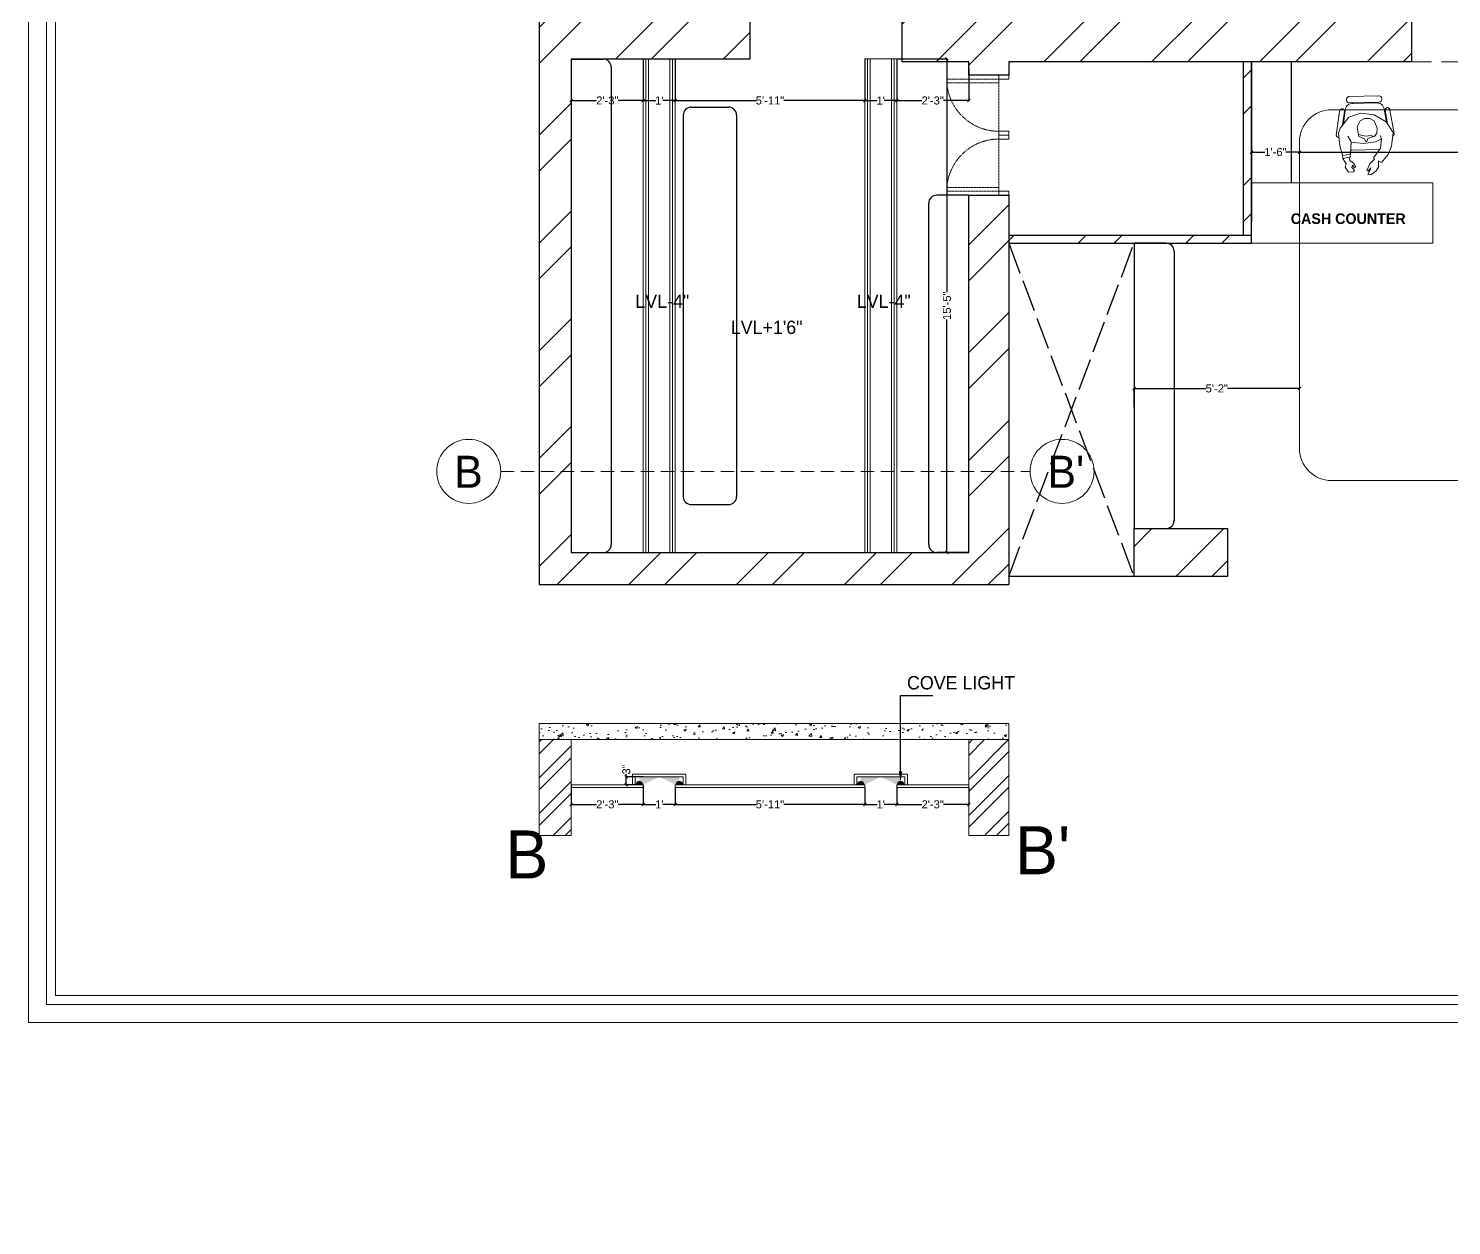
# Model space of a CAD drawing. Header units: inches. Extents: x -4677 to 18437, y -5264 to 2453.
# Drawn here: x 1820 to 2353, y -95 to 354 of the extents above; entities that cross this region are included whole.
import ezdxf
from ezdxf import colors
from ezdxf.entities.mleader import LeaderData, LeaderLine
from ezdxf.math import Vec2, Vec3

# ---------------------------------------------------------------- set-up
doc = ezdxf.new("R2010")
doc.units = ezdxf.units.IN
for name, pattern in [('ACAD_ISO02W100', [15, 12, -3]), ('AUDIT_D_060311083008-3', [0]), ('DASHED', [0.75, 0.5, -0.25]), ('DASHED2', [0.375, 0.25, -0.125]), ('HIDDEN', [0.375, 0.25, -0.125])]:
    doc.linetypes.add(name, pattern=pattern)
for name, color, linetype in [('A-DOOR', 251, 'AUDIT_D_060311083008-3'), ('A-Door-Frame', 1, 'Continuous'), ('A-Door-Swing', 8, 'HIDDEN'), ('IEL-HATCH-002', 7, 'Continuous'), ('PDF11_PDF_CH', 7, 'Continuous')]:
    doc.layers.add(name, color=color, linetype=linetype)
doc.layers.add('FURNI', color=140, linetype='Continuous', lineweight=18)
doc.styles.add('HEMI', font='stylu.ttf')
doc.styles.get("Standard").update_dxf_attribs({"font": 'arial.ttf'})
doc.dimstyles.get("Standard").update_dxf_attribs({"dimtxt": 3, "dimasz": 1, "dimexe": 0.18, "dimexo": 0.0625, "dimgap": 0.09, "dimtad": 0, "dimdec": 1, "dimzin": 0, "dimdsep": 46, "dimlunit": 4, "dimtxsty": 'Standard', "dimblk": 'OBLIQUE', "dimcen": 0.09, "dimclrd": 5, "dimclre": 5, "dimclrt": 5, "dimadec": 0, "dimazin": 0, "dimtfac": 1, "dimtdec": 1, "dimtofl": 0, "dimtmove": 0, "dimatfit": 3, "dimldrblk": 'OBLIQUE', "dimfxl": 1, "dimtolj": 1, "dimtzin": 0, "dimarcsym": 0})

# ---------------------------------------------------------------- blocks, each defined once
blk = doc.blocks.new('wf')
at = {"layer": 'PDF11_PDF_CH', "lineweight": 5}
for points in [[(-7099.35, -1906.51), (-7098.67, -1901.34, -0.458817), (-7095.71, -1898.85)], [(-7085.92, -1898.31, 0.414213), (-7084.96, -1897.3), (-7084.96, -1896.9)], [(-7098.95, -1901.8, 0.414213), (-7100.02, -1900.78), (-7099.85, -1900.78)], [(-7082.83, -1906.51), (-7083.73, -1901.4, -0.414214), (-7082.78, -1900.39)], [(-7101.99, -1910.67, 0.414214), (-7100.98, -1911.62), (-7101.15, -1911.62)]]:
    blk.add_lwpolyline(points, format="xyb", dxfattribs=at)
for points in [[(-7098.22, -1897.24), (-7098.22, -1897.58)], [(-7086.03, -1895.95), (-7097.27, -1896.23)], [(-7097.21, -1898.59), (-7085.97, -1898.31)], [(-7095.75, -1898.87), (-7087.27, -1898.64)], [(-7100.86, -1901.79), (-7102.04, -1910.67)], [(-7099.68, -1906.9), (-7099.01, -1901.73)], [(-7093.62, -1910.33), (-7092.49, -1910.84), (-7090.75, -1911.06), (-7089.23, -1910.84), (-7087.77, -1911.17), (-7086.87, -1910.11), (-7086.65, -1908.03), (-7087.77, -1905.33), (-7089.51, -1904.43), (-7091.42, -1904.49), (-7093.05, -1905.33), (-7094.18, -1907.63), (-7093.62, -1911.17), (-7091.48, -1912.13), (-7090.98, -1913.09), (-7090.58, -1913.03), (-7090.24, -1912.02), (-7088.17, -1911.23)], [(-7084.06, -1900.95), (-7083.16, -1906)], [(-7082.77, -1900.33), (-7082.94, -1900.39)], [(-7081.93, -1901.34), (-7080.35, -1910.11)], [(-7096.43, -1913.25), (-7097.72, -1911.12)], [(-7085.02, -1912.13), (-7085.52, -1910.78)], [(-7096.82, -1917.86), (-7099.63, -1918.31)], [(-7097.21, -1918.93), (-7099.57, -1919.49)], [(-7096.03, -1916.29), (-7086.03, -1916.06)]]:
    blk.add_lwpolyline(points, dxfattribs=at)
blk.add_lwpolyline([(-7096.48, -1913.31), (-7091.82, -1913.87), (-7087.32, -1913.25), (-7085.02, -1912.13), (-7085.41, -1915.61), (-7088.11, -1919.27), (-7087.66, -1919.72), (-7089.4, -1921.4), (-7090.58, -1923.99), (-7090.08, -1924.16), (-7089.12, -1922.92), (-7089.35, -1923.87), (-7090.19, -1925.45), (-7089.06, -1925.56), (-7087.15, -1924.27), (-7086.25, -1922.69), (-7086.2, -1920.39), (-7085.07, -1920.95), (-7082.6, -1917.92), (-7081.31, -1914.88), (-7080.75, -1909.66), (-7083.39, -1905.72), (-7087.77, -1903.08), (-7092.77, -1902.52), (-7097.27, -1903.93), (-7100.58, -1908.03), (-7101.26, -1909.99), (-7100.64, -1914.66), (-7099.68, -1918.25), (-7099.52, -1919.43), (-7098.34, -1921.51), (-7098.67, -1922.69), (-7097.44, -1924.55), (-7095.53, -1924.44), (-7095.19, -1923.87), (-7096.14, -1922.81), (-7095.98, -1921.96), (-7095.19, -1922.92), (-7094.74, -1922.69), (-7095.53, -1921.18), (-7096.99, -1920.17), (-7097.21, -1918.93), (-7096.71, -1918.87), (-7096.88, -1917.81), (-7096.65, -1917.75)], close=True, dxfattribs=at)
for centre, radius, start, end in [((-7097.18, -1897.27), 0.983, 90.3735, 180.3735), ((-7097.18, -1897.6), 0.983, 180.9887, 270.9888), ((-7086.68, -1901.26), 2.61, 5.8667, 102.464), ((-7085.95, -1896.99), 0.983, 1.8072, 91.8073), ((-7099.83, -1901.82), 0.983, 91.192, 181.192), ((-7082.86, -1901.37), 0.983, 1.604, 91.604), ((-7101.12, -1910.47), 1.15, 271.0278, 275.4764), ((-7081.28, -1910.19), 0.983, 295.8673, 1.5711), ((-7096.12, -1912.33), 4.02, 263.3806, 271.247), ((-7086.11, -1912.1), 4.02, 271.5931, 275.6031)]:
    blk.add_arc(centre, radius, start, end, dxfattribs=at)
blk = doc.blocks.new('*U13')
at = {"layer": 'A-Door-Frame', "lineweight": 5}
for p, q in [((0, -100), (0, 0)), ((614, -100), (614, 0))]:
    blk.add_line(p, q, dxfattribs=at)
for points in [[(0, -100), (40, -100), (40, 0), (0, 0)], [(614, -100), (574, -100), (574, 0), (614, 0)]]:
    blk.add_lwpolyline(points, dxfattribs=at)
at = {"layer": 'A-Door-Swing', "linetype": 'DASHED2', "lineweight": 5}
blk.add_line((45, 0), (578, 0), dxfattribs=at)
blk.add_lwpolyline([(40, 0), (40, 534), (80, 534), (80, 0)], close=True, dxfattribs=at)
blk.add_arc((40, 0), 534, 360, 90, dxfattribs=at)
blk = doc.blocks.new('wef')
at = {"layer": 'IEL-HATCH-002', "true_color": 0xc7c8ca, "transparency": 33554687}
h = blk.add_hatch(dxfattribs=at)
h.set_pattern_fill('ANSI32', color=9, scale=3)
h.paths.add_polyline_path([(9186.53, 855.43), (9120.53, 855.43), (9120.53, 925.43), (9177.53, 925.43), (9188.53, 925.43), (9188.53, 947.43), (9120.53, 947.43), (9120.53, 1123.43), (9228.53, 1123.43), (9228.53, 1135.43), (9107.53, 1135.43), (9107.53, 641.43), (9283.53, 641.43), (9283.53, 644.43), (9283.53, 769.43), (9283.53, 787.43), (9268.53, 787.43), (9268.53, 653.43), (9256.53, 653.43), (9119.53, 653.43), (9119.53, 838.43), (9131.53, 838.43), (9186.53, 838.43)])
h.paths.add_polyline_path([(9701.53, 1135.43), (9274.53, 1135.43), (9274.53, 1123.43), (9393.53, 1123.43), (9393.53, 1111.43), (9393.53, 1108.43), (9410.53, 1108.43), (9410.53, 1123.43), (9689.53, 1123.43), (9689.53, 1003.43), (9677.53, 1003.43), (9653.53, 1003.43), (9653.53, 986.43), (9687.53, 986.43), (9687.53, 868.43), (9568.53, 868.43), (9568.53, 986.43), (9603.53, 986.43), (9603.53, 1003.43), (9549.53, 1003.43), (9549.53, 864.43), (9542.53, 864.43), (9542.53, 845.43), (9712.53, 845.43), (9712.53, 662.43), (9559.53, 662.43), (9559.53, 674.43), (9559.53, 677.43), (9542.53, 677.43), (9542.53, 662.43), (9518.53, 662.43), (9460.53, 662.43), (9460.53, 643.43), (9724.53, 643.43), (9724.53, 857.43), (9701.53, 857.43)])
h.paths.add_polyline_path([(9434.53, 854.43), (9410.53, 854.43), (9410.53, 869.43), (9393.53, 869.43), (9393.53, 854.43), (9359.53, 854.43), (9243.53, 854.43), (9243.53, 837.43), (9268.53, 837.43), (9268.53, 832.43), (9283.53, 832.43), (9283.53, 837.43), (9359.53, 837.43), (9434.53, 837.43)])
h.paths.add_polyline_path([(9365.53, 662.43), (9330.53, 662.43), (9330.53, 644.43), (9365.53, 644.43)], flags=17)
h.paths.add_polyline_path([(9374.53, 837.43), (9371.53, 837.43), (9371.53, 772.43), (9374.53, 772.43)], flags=17)
h.paths.add_polyline_path([(9374.53, 772.43), (9371.53, 772.43), (9283.53, 772.43), (9283.53, 769.43), (9374.53, 769.43)], flags=17)
h.paths.add_polyline_path([(9188.53, 925.43), (9177.53, 925.43), (9177.53, 912.32), (9182.86, 912.32), (9182.86, 912.43), (9186.53, 912.43), (9188.53, 912.32)], flags=17)
h.paths.add_polyline_path([(9186.53, 891.93), (9182.86, 891.93), (9120.53, 891.93), (9120.53, 888.93), (9186.53, 888.93)], flags=17)
h.paths.add_polyline_path([(9186.53, 864.43), (9183.53, 864.43), (9183.53, 855.43), (9186.53, 855.43)], flags=17)
at = {"color": 252, "true_color": 0x939598}
for p, q in [((9107.53, 1135.43), (9107.53, 641.43)), ((9186.53, 855.43), (9186.53, 838.43)), ((9243.53, 837.43), (9243.53, 854.43)), ((9434.53, 854.43), (9434.53, 837.43)), ((9186.53, 838.43), (9119.53, 838.43)), ((9119.53, 838.43), (9119.53, 653.43)), ((9119.53, 838.43), (9131.53, 838.43)), ((9134.53, 835.43), (9134.53, 656.43)), ((9268.53, 837.43), (9243.53, 837.43)), ((9268.53, 832.43), (9268.53, 837.43)), ((9283.53, 832.43), (9268.53, 832.43)), ((9283.53, 837.43), (9283.53, 832.43)), ((9371.53, 772.43), (9371.53, 837.43)), ((9374.53, 837.43), (9374.53, 777.43)), ((9374.53, 769.43), (9374.53, 837.43)), ((9389.53, 792.1), (9389.53, 837.43)), ((9161.53, 817.43), (9161.53, 674.43)), ((9164.53, 820.43), (9178.53, 820.43)), ((9181.53, 817.43), (9181.53, 674.43)), ((9253.53, 656.43), (9253.53, 784.43)), ((9268.53, 787.43), (9256.53, 787.43)), ((9268.53, 653.43), (9268.53, 787.43)), ((9268.53, 787.43), (9283.53, 787.43)), ((9283.53, 787.43), (9283.53, 769.43)), ((9283.53, 772.43), (9374.53, 772.43)), ((9283.53, 769.43), (9330.53, 769.43)), ((9283.53, 769.43), (9283.53, 644.43)), ((9283.53, 769.43), (9374.53, 769.43)), ((9330.53, 769.43), (9330.53, 753.43)), ((9330.53, 769.43), (9330.53, 769.43)), ((9342.53, 769.43), (9330.53, 769.43)), ((9345.53, 766.43), (9345.53, 665.43)), ((9330.53, 753.43), (9330.53, 662.43)), ((9164.53, 671.43), (9178.53, 671.43)), ((9330.53, 662.43), (9365.53, 662.43)), ((9330.53, 644.43), (9330.53, 662.43)), ((9330.53, 662.43), (9342.53, 662.43)), ((9365.53, 662.43), (9365.53, 644.43)), ((9119.53, 653.43), (9268.53, 653.43)), ((9119.53, 653.43), (9131.53, 653.43)), ((9268.53, 653.43), (9256.53, 653.43)), ((9107.53, 641.43), (9283.53, 641.43)), ((9330.53, 644.43), (9283.53, 644.43)), ((9283.53, 644.43), (9283.53, 641.43)), ((9365.53, 644.43), (9330.53, 644.43))]:
    blk.add_line(p, q, dxfattribs=at)
at = {"color": 252, "linetype": 'ACAD_ISO02W100', "true_color": 0x939598}
for p, q in [((9283.53, 644.43), (9330.53, 769.43)), ((9283.53, 769.43), (9330.53, 644.43))]:
    blk.add_line(p, q, dxfattribs=at)
at = {"color": 252, "true_color": 0x939598}
blk.add_lwpolyline([(9434.53, 837.43), (9359.53, 837.43), (9283.53, 837.43)], dxfattribs=at)
at = {"color": 252, "lineweight": 5, "true_color": 0x939598}
blk.add_lwpolyline([(9374.53, 769.43), (9374.53, 792.1), (9442.53, 792.1), (9442.53, 769.43)], close=True, dxfattribs=at)
at = {"color": 252, "true_color": 0x939598}
for centre, start, end in [((9131.53, 835.43), 0, 90), ((9164.53, 817.43), 90, 180), ((9178.53, 817.43), 0, 90), ((9256.53, 784.43), 90, 180), ((9342.53, 766.43), 0, 90), ((9164.53, 674.43), 180, 270), ((9178.53, 674.43), 270, 0), ((9342.53, 665.43), 270, 0), ((9131.53, 656.43), 270, 0), ((9256.53, 656.43), 180, 270)]:
    blk.add_arc(centre, 3, start, end, dxfattribs=at)
at = {"color": 252, "lineweight": 5, "true_color": 0x939598}
blk.add_blockref('wf', (16508.37, 2720.64), dxfattribs=at)
at = {"layer": 'A-DOOR', "color": 252, "lineweight": 5, "true_color": 0x939598, "yscale": 0.03666666666666651, "zscale": 0.03666666666666651}
for p, xscale, rotation in [((9279.86, 832.43), -0.03666666666666651, 90), ((9279.86, 787.43), 0.03666666666666651, 90.00000000000001)]:
    blk.add_blockref('*U13', p, dxfattribs=dict(at, xscale=xscale, rotation=rotation))
at = {"color": 252, "lineweight": 5, "true_color": 0x939598, "insert": (9389.27, 780.62), "char_height": 4, "width": 69.2136, "attachment_point": 1, "rotation": 359.9906, "style": 'HEMI'}
blk.add_mtext('{\\fStylus BT|b1|i0|c0|p34;CASH COUNTER}', dxfattribs=at)
blk = doc.blocks.new('_Oblique')
at = {"color": 0, "linetype": 'ByBlock', "lineweight": -2}
blk.add_line((-0.5, -0.5), (0.5, 0.5), dxfattribs=at)
blk = doc.blocks.new('*D201')
at = {"color": 5, "lineweight": -2, "transparency": 16777216}
for p, q in [((2023.35, 342.56), (2023.35, 326.92)), ((2050.35, 342.56), (2050.35, 326.92)), ((2023.35, 327.1), (2032.75, 327.1)), ((2050.35, 327.1), (2040.95, 327.1))]:
    blk.add_line(p, q, dxfattribs=at)
at = {"layer": 'Defpoints', "color": 0, "transparency": 16777216}
for p in [(2023.35, 342.62), (2050.35, 342.62), (2050.35, 327.1)]:
    blk.add_point(p, dxfattribs=at)
at = {"color": 5, "lineweight": -2, "transparency": 16777216, "rotation": 180}
blk.add_blockref('_Oblique', (2023.35, 327.1), dxfattribs=at)
at = {"color": 5, "lineweight": -2, "transparency": 16777216}
blk.add_blockref('_Oblique', (2050.35, 327.1), dxfattribs=at)
at = {"color": 5, "lineweight": 5, "transparency": 16777216, "insert": (2036.85, 327.1), "char_height": 3, "attachment_point": 5}
blk.add_mtext('\\A1;2\'-3"', dxfattribs=at)
blk = doc.blocks.new('*D202')
at = {"color": 5, "lineweight": -2, "transparency": 16777216}
for p, q in [((2050.35, 342.56), (2050.35, 326.92)), ((2062.35, 342.56), (2062.35, 326.92)), ((2050.35, 327.1), (2055.02, 327.1)), ((2062.35, 327.1), (2057.68, 327.1))]:
    blk.add_line(p, q, dxfattribs=at)
at = {"layer": 'Defpoints', "color": 0, "transparency": 16777216}
for p in [(2050.35, 342.62), (2062.35, 342.62), (2062.35, 327.1)]:
    blk.add_point(p, dxfattribs=at)
at = {"color": 5, "lineweight": -2, "transparency": 16777216, "rotation": 180}
blk.add_blockref('_Oblique', (2050.35, 327.1), dxfattribs=at)
at = {"color": 5, "lineweight": -2, "transparency": 16777216}
blk.add_blockref('_Oblique', (2062.35, 327.1), dxfattribs=at)
at = {"color": 5, "lineweight": 5, "transparency": 16777216, "insert": (2056.35, 327.1), "char_height": 3, "attachment_point": 5}
blk.add_mtext("\\A1;1'", dxfattribs=at)
blk = doc.blocks.new('*D203')
at = {"color": 5, "lineweight": -2, "transparency": 16777216}
for p, q in [((2062.35, 342.56), (2062.35, 326.92)), ((2133.35, 342.66), (2133.35, 326.92)), ((2062.35, 327.1), (2092.61, 327.1)), ((2133.35, 327.1), (2103.09, 327.1))]:
    blk.add_line(p, q, dxfattribs=at)
at = {"layer": 'Defpoints', "color": 0, "transparency": 16777216}
for p in [(2062.35, 342.62), (2133.35, 342.72), (2133.35, 327.1)]:
    blk.add_point(p, dxfattribs=at)
at = {"color": 5, "lineweight": -2, "transparency": 16777216, "rotation": 180}
blk.add_blockref('_Oblique', (2062.35, 327.1), dxfattribs=at)
at = {"color": 5, "lineweight": -2, "transparency": 16777216}
blk.add_blockref('_Oblique', (2133.35, 327.1), dxfattribs=at)
at = {"color": 5, "lineweight": 5, "transparency": 16777216, "insert": (2097.85, 327.1), "char_height": 3, "attachment_point": 5}
blk.add_mtext('\\A1;5\'-11"', dxfattribs=at)
blk = doc.blocks.new('*D204')
at = {"color": 5, "lineweight": -2, "transparency": 16777216}
for p, q in [((2133.35, 342.66), (2133.35, 326.92)), ((2145.35, 342.66), (2145.35, 326.92)), ((2133.35, 327.1), (2138.02, 327.1)), ((2145.35, 327.1), (2140.68, 327.1))]:
    blk.add_line(p, q, dxfattribs=at)
at = {"layer": 'Defpoints', "color": 0, "transparency": 16777216}
for p in [(2133.35, 342.72), (2145.35, 342.72), (2145.35, 327.1)]:
    blk.add_point(p, dxfattribs=at)
at = {"color": 5, "lineweight": -2, "transparency": 16777216, "rotation": 180}
blk.add_blockref('_Oblique', (2133.35, 327.1), dxfattribs=at)
at = {"color": 5, "lineweight": -2, "transparency": 16777216}
blk.add_blockref('_Oblique', (2145.35, 327.1), dxfattribs=at)
at = {"color": 5, "lineweight": 5, "transparency": 16777216, "insert": (2139.35, 327.1), "char_height": 3, "attachment_point": 5}
blk.add_mtext("\\A1;1'", dxfattribs=at)
blk = doc.blocks.new('*D205')
at = {"color": 5, "lineweight": -2, "transparency": 16777216}
for p, q in [((2145.35, 342.66), (2145.35, 326.92)), ((2172.35, 339.06), (2172.35, 326.92)), ((2145.35, 327.1), (2154.75, 327.1)), ((2172.35, 327.1), (2162.95, 327.1))]:
    blk.add_line(p, q, dxfattribs=at)
at = {"layer": 'Defpoints', "color": 0, "transparency": 16777216}
for p in [(2145.35, 342.72), (2172.35, 339.12), (2172.35, 327.1)]:
    blk.add_point(p, dxfattribs=at)
at = {"color": 5, "lineweight": -2, "transparency": 16777216, "rotation": 180}
blk.add_blockref('_Oblique', (2145.35, 327.1), dxfattribs=at)
at = {"color": 5, "lineweight": -2, "transparency": 16777216}
blk.add_blockref('_Oblique', (2172.35, 327.1), dxfattribs=at)
at = {"color": 5, "lineweight": 5, "transparency": 16777216, "insert": (2158.85, 327.1), "char_height": 3, "attachment_point": 5}
blk.add_mtext('\\A1;2\'-3"', dxfattribs=at)
blk = doc.blocks.new('*D206')
at = {"color": 5, "lineweight": -2, "transparency": 16777216}
for p, q in [((2145.41, 342.72), (2164.38, 342.72)), ((2164.2, 342.72), (2164.2, 255.28)), ((2164.2, 157.62), (2164.2, 245.07)), ((2145.41, 157.62), (2164.38, 157.62))]:
    blk.add_line(p, q, dxfattribs=at)
at = {"layer": 'Defpoints', "color": 0, "transparency": 16777216}
for p in [(2145.35, 342.72), (2164.2, 342.72), (2145.35, 157.62)]:
    blk.add_point(p, dxfattribs=at)
at = {"color": 5, "lineweight": -2, "transparency": 16777216}
for p, rotation in [((2164.2, 342.72), 90), ((2164.2, 157.62), 270)]:
    blk.add_blockref('_Oblique', p, dxfattribs=dict(at, rotation=rotation))
at = {"color": 5, "lineweight": 5, "transparency": 16777216, "insert": (2164.2, 250.17), "char_height": 3, "attachment_point": 5, "rotation": 90}
blk.add_mtext('\\A1;15\'-5"', dxfattribs=at)
blk = doc.blocks.new('*D235')
at = {"color": 5, "lineweight": -2, "transparency": 16777216}
for p, q in [((2023.35, 70.45), (2023.35, 63.04)), ((2050.35, 70.45), (2050.35, 63.04)), ((2023.35, 63.22), (2032.75, 63.22)), ((2050.35, 63.22), (2040.95, 63.22))]:
    blk.add_line(p, q, dxfattribs=at)
at = {"layer": 'Defpoints', "color": 0, "transparency": 16777216}
for p in [(2023.35, 70.51), (2050.35, 70.51), (2050.35, 63.22)]:
    blk.add_point(p, dxfattribs=at)
at = {"color": 5, "lineweight": -2, "transparency": 16777216, "rotation": 180}
blk.add_blockref('_Oblique', (2023.35, 63.22), dxfattribs=at)
at = {"color": 5, "lineweight": -2, "transparency": 16777216}
blk.add_blockref('_Oblique', (2050.35, 63.22), dxfattribs=at)
at = {"color": 5, "lineweight": 5, "transparency": 16777216, "insert": (2036.85, 63.22), "char_height": 3, "attachment_point": 5}
blk.add_mtext('\\A1;2\'-3"', dxfattribs=at)
blk = doc.blocks.new('*D236')
at = {"color": 5, "lineweight": -2, "transparency": 16777216}
for p, q in [((2050.35, 70.45), (2050.35, 63.04)), ((2062.35, 69.45), (2062.35, 63.04)), ((2050.35, 63.22), (2055.02, 63.22)), ((2062.35, 63.22), (2057.68, 63.22))]:
    blk.add_line(p, q, dxfattribs=at)
at = {"layer": 'Defpoints', "color": 0, "transparency": 16777216}
for p in [(2050.35, 70.51), (2062.35, 69.51), (2062.35, 63.22)]:
    blk.add_point(p, dxfattribs=at)
at = {"color": 5, "lineweight": -2, "transparency": 16777216, "rotation": 180}
blk.add_blockref('_Oblique', (2050.35, 63.22), dxfattribs=at)
at = {"color": 5, "lineweight": -2, "transparency": 16777216}
blk.add_blockref('_Oblique', (2062.35, 63.22), dxfattribs=at)
at = {"color": 5, "lineweight": 5, "transparency": 16777216, "insert": (2056.35, 63.22), "char_height": 3, "attachment_point": 5}
blk.add_mtext("\\A1;1'", dxfattribs=at)
blk = doc.blocks.new('*D207')
at = {"color": 5, "lineweight": -2, "transparency": 16777216}
for p, q in [((2062.35, 69.45), (2062.35, 63.04)), ((2133.35, 69.45), (2133.35, 63.04)), ((2062.35, 63.22), (2092.61, 63.22)), ((2133.35, 63.22), (2103.09, 63.22))]:
    blk.add_line(p, q, dxfattribs=at)
at = {"layer": 'Defpoints', "color": 0, "transparency": 16777216}
for p in [(2062.35, 69.51), (2133.35, 69.51), (2133.35, 63.22)]:
    blk.add_point(p, dxfattribs=at)
at = {"color": 5, "lineweight": -2, "transparency": 16777216, "rotation": 180}
blk.add_blockref('_Oblique', (2062.35, 63.22), dxfattribs=at)
at = {"color": 5, "lineweight": -2, "transparency": 16777216}
blk.add_blockref('_Oblique', (2133.35, 63.22), dxfattribs=at)
at = {"color": 5, "lineweight": 5, "transparency": 16777216, "insert": (2097.85, 63.22), "char_height": 3, "attachment_point": 5}
blk.add_mtext('\\A1;5\'-11"', dxfattribs=at)
blk = doc.blocks.new('*D208')
at = {"color": 5, "lineweight": -2, "transparency": 16777216}
for p, q in [((2133.35, 69.45), (2133.35, 63.04)), ((2145.35, 69.45), (2145.35, 63.04)), ((2133.35, 63.22), (2138.02, 63.22)), ((2145.35, 63.22), (2140.68, 63.22))]:
    blk.add_line(p, q, dxfattribs=at)
at = {"layer": 'Defpoints', "color": 0, "transparency": 16777216}
for p in [(2133.35, 69.51), (2145.35, 69.51), (2145.35, 63.22)]:
    blk.add_point(p, dxfattribs=at)
at = {"color": 5, "lineweight": -2, "transparency": 16777216, "rotation": 180}
blk.add_blockref('_Oblique', (2133.35, 63.22), dxfattribs=at)
at = {"color": 5, "lineweight": -2, "transparency": 16777216}
blk.add_blockref('_Oblique', (2145.35, 63.22), dxfattribs=at)
at = {"color": 5, "lineweight": 5, "transparency": 16777216, "insert": (2139.35, 63.22), "char_height": 3, "attachment_point": 5}
blk.add_mtext("\\A1;1'", dxfattribs=at)
blk = doc.blocks.new('*D209')
at = {"color": 5, "lineweight": -2, "transparency": 16777216}
for p, q in [((2145.35, 69.45), (2145.35, 63.04)), ((2172.35, 69.45), (2172.35, 63.04)), ((2145.35, 63.22), (2154.75, 63.22)), ((2172.35, 63.22), (2162.95, 63.22))]:
    blk.add_line(p, q, dxfattribs=at)
at = {"layer": 'Defpoints', "color": 0, "transparency": 16777216}
for p in [(2145.35, 69.51), (2172.35, 69.51), (2172.35, 63.22)]:
    blk.add_point(p, dxfattribs=at)
at = {"color": 5, "lineweight": -2, "transparency": 16777216, "rotation": 180}
blk.add_blockref('_Oblique', (2145.35, 63.22), dxfattribs=at)
at = {"color": 5, "lineweight": -2, "transparency": 16777216}
blk.add_blockref('_Oblique', (2172.35, 63.22), dxfattribs=at)
at = {"color": 5, "lineweight": 5, "transparency": 16777216, "insert": (2158.85, 63.22), "char_height": 3, "attachment_point": 5}
blk.add_mtext('\\A1;2\'-3"', dxfattribs=at)
blk = doc.blocks.new('*D210')
at = {"color": 5, "lineweight": -2, "transparency": 16777216}
for p, q in [((2050.29, 73.51), (2043.79, 73.51)), ((2050.29, 70.51), (2043.79, 70.51)), ((2043.97, 73.51), (2043.97, 74.51)), ((2043.97, 70.51), (2043.97, 73.51))]:
    blk.add_line(p, q, dxfattribs=at)
at = {"layer": 'Defpoints', "color": 0, "transparency": 16777216}
for p in [(2043.97, 73.51), (2050.35, 73.51), (2050.35, 70.51)]:
    blk.add_point(p, dxfattribs=at)
at = {"color": 5, "lineweight": -2, "transparency": 16777216}
for p, rotation in [((2043.97, 73.51), 90), ((2043.97, 70.51), 270)]:
    blk.add_blockref('_Oblique', p, dxfattribs=dict(at, rotation=rotation))
at = {"color": 5, "lineweight": 5, "transparency": 16777216, "insert": (2043.97, 76.32), "char_height": 3, "attachment_point": 5, "rotation": 90}
blk.add_mtext('\\A1;3"', dxfattribs=at)
blk = doc.blocks.new('*D195')
at = {"color": 5, "lineweight": -2, "transparency": 16777216}
for p, q in [((2296.35, 307.85), (2296.35, 307.96)), ((2296.35, 307.78), (2359.86, 307.78)), ((2428.35, 307.78), (2364.85, 307.78)), ((2428.35, 307.85), (2428.35, 307.96))]:
    blk.add_line(p, q, dxfattribs=at)
at = {"layer": 'Defpoints', "color": 0, "transparency": 16777216}
for p in [(2296.35, 307.78), (2296.35, 307.78), (2428.35, 307.78)]:
    blk.add_point(p, dxfattribs=at)
at = {"color": 5, "lineweight": -2, "transparency": 16777216, "rotation": 180}
blk.add_blockref('_Oblique', (2296.35, 307.78), dxfattribs=at)
at = {"color": 5, "lineweight": -2, "transparency": 16777216}
blk.add_blockref('_Oblique', (2428.35, 307.78), dxfattribs=at)
at = {"color": 5, "lineweight": 5, "transparency": 16777216, "insert": (2362.35, 307.78), "char_height": 3, "attachment_point": 5}
blk.add_mtext("\\A1;11'", dxfattribs=at)
blk = doc.blocks.new('*D214')
at = {"color": 5, "lineweight": -2, "transparency": 16777216}
for p, q in [((2278.35, 307.78), (2283.42, 307.78)), ((2278.35, 307.72), (2278.35, 307.6)), ((2296.35, 307.78), (2291.29, 307.78)), ((2296.35, 307.84), (2296.35, 307.96))]:
    blk.add_line(p, q, dxfattribs=at)
at = {"layer": 'Defpoints', "color": 0, "transparency": 16777216}
for p in [(2278.35, 307.78), (2278.35, 307.78), (2296.35, 307.78)]:
    blk.add_point(p, dxfattribs=at)
at = {"color": 5, "lineweight": -2, "transparency": 16777216, "rotation": 180}
blk.add_blockref('_Oblique', (2278.35, 307.78), dxfattribs=at)
at = {"color": 5, "lineweight": -2, "transparency": 16777216}
blk.add_blockref('_Oblique', (2296.35, 307.78), dxfattribs=at)
at = {"color": 5, "lineweight": 5, "transparency": 16777216, "insert": (2287.35, 307.78), "char_height": 3, "attachment_point": 5}
blk.add_mtext('\\A1;1\'-6"', dxfattribs=at)
blk = doc.blocks.new('*D197')
at = {"color": 5, "lineweight": -2, "transparency": 16777216}
for p, q in [((2234.35, 212.19), (2234.35, 219.33)), ((2234.35, 219.15), (2261.27, 219.15)), ((2296.35, 219.15), (2269.43, 219.15)), ((2296.35, 218.94), (2296.35, 219.33))]:
    blk.add_line(p, q, dxfattribs=at)
at = {"layer": 'Defpoints', "color": 0, "transparency": 16777216}
for p in [(2296.35, 219.15), (2296.35, 218.88), (2234.35, 212.12)]:
    blk.add_point(p, dxfattribs=at)
at = {"color": 5, "lineweight": -2, "transparency": 16777216, "rotation": 180}
blk.add_blockref('_Oblique', (2234.35, 219.15), dxfattribs=at)
at = {"color": 5, "lineweight": -2, "transparency": 16777216}
blk.add_blockref('_Oblique', (2296.35, 219.15), dxfattribs=at)
at = {"color": 5, "lineweight": 5, "transparency": 16777216, "insert": (2265.35, 219.15), "char_height": 3, "attachment_point": 5}
blk.add_mtext('\\A1;5\'-2"', dxfattribs=at)

msp = doc.modelspace()

# ---------------------------------------------------------------- hatches: boundary and pattern name
at = {"layer": 'IEL-HATCH-002', "lineweight": 5, "true_color": 0x939598, "transparency": 33554687}
h = msp.add_hatch(dxfattribs=at)
h.set_pattern_fill('AR-CONC', color=252, scale=0.05)
h.set_pattern_definition([(50, (-39.483, 164.181), (9.109233, -0.796954), [0.9525, -10.4775]), (355, (-39.483, 164.181), (-1.76217, 9.552842), [0.762, -8.38203]), (100.45144, (-38.724, 164.115), (7.347062, 8.755888), [0.8095, -8.904512]), (46.1842, (-39.483, 166.721), (13.55395, -2.102116), [1.42875, -15.71625]), (96.63556, (-38.353, 166.546), (11.87021, 12.37131), [1.21425, -13.35678]), (351.18415, (-39.483, 166.721), (11.87021, 12.37131), [1.143, -12.57299]), (21, (-38.213, 166.086), (7.58072, -5.11326), [0.9525, -10.4775]), (326, (-38.213, 166.086), (3.0901, 9.2094), [0.762, -8.382]), (71.45144, (-37.581, 165.66), (10.67082, 4.09614), [0.8095, -8.904497]), (37.5, (-39.4827, 164.181), (0.15443, 4.227752), [0, -8.2804, 0, -8.509, 0, -8.41375]), (7.5, (-39.4827, 164.181), (3.340983, 5.009029), [0, -4.8514, 0, -8.0899, 0, -3.20675]), (327.5, (-42.315, 164.181), (6.77953, -0.286437), [0, -3.175, 0, -9.906, 0, -13.1445]), (317.5, (-43.585, 164.181), (7.406459, 1.271325), [0, -4.1275, 0, -6.5786, 0, -9.3345])])
h.paths.add_polyline_path([(2187.35, 93.51), (2011.35, 93.51), (2011.35, 87.51), (2187.35, 87.51)])
at = {"layer": 'IEL-HATCH-002', "lineweight": 5, "true_color": 0xf7abae, "transparency": 33554687}
h = msp.add_hatch(dxfattribs=at)
h.set_pattern_fill('ANSI32', color=241)
h.set_pattern_definition([(45, (-39.483, 164.181), (-6.735192, 6.735192), []), (45, (-34.993, 164.181), (-6.735192, 6.735192), [])])
h.paths.add_polyline_path([(2187.35, 87.51), (2172.35, 87.51), (2172.35, 51.51), (2187.35, 51.51)])
h.paths.add_polyline_path([(2023.35, 87.51), (2011.35, 87.51), (2011.35, 51.51), (2023.35, 51.51)])
at = {"layer": 'IEL-HATCH-002', "lineweight": 5, "true_color": 0xf4ee51, "transparency": 33554687}
h = msp.add_hatch(color=41, dxfattribs=at)
h.dxf.hatch_style = 1
h.paths.add_polyline_path([(2047.66, 70.51), (2050.07, 70.51, 1.078287)])
at = {"layer": 'IEL-HATCH-002', "lineweight": 5, "transparency": 33554687}
h = msp.add_hatch(color=256, dxfattribs=at)
h.dxf.hatch_style = 1
h.set_gradient(color1=(244, 238, 81), name='INVCURVED')
h.paths.add_polyline_path([(2056.35, 73.51), (2048.86, 73.51), (2048.86, 71.81, -0.436445), (2050.07, 70.51)])
h = msp.add_hatch(color=256, dxfattribs=at)
h.dxf.hatch_style = 1
h.set_gradient(color1=(244, 238, 81), name='INVCURVED')
h.paths.add_polyline_path([(2056.35, 73.51), (2063.84, 73.51), (2063.84, 71.81, 0.436445), (2062.64, 70.51)])
at = {"layer": 'IEL-HATCH-002', "lineweight": 5, "true_color": 0xf4ee51, "transparency": 33554687}
h = msp.add_hatch(color=41, dxfattribs=at)
h.dxf.hatch_style = 1
h.paths.add_polyline_path([(2065.04, 70.51), (2062.64, 70.51, -1.078287)])
h = msp.add_hatch(color=41, dxfattribs=at)
h.dxf.hatch_style = 1
h.paths.add_polyline_path([(2130.66, 70.51), (2133.07, 70.51, 1.078287)])
at = {"layer": 'IEL-HATCH-002', "lineweight": 5, "transparency": 33554687}
h = msp.add_hatch(color=256, dxfattribs=at)
h.dxf.hatch_style = 1
h.set_gradient(color1=(244, 238, 81), name='INVCURVED')
h.paths.add_polyline_path([(2139.35, 73.51), (2131.86, 73.51), (2131.86, 71.81, -0.436445), (2133.07, 70.51)])
h = msp.add_hatch(color=256, dxfattribs=at)
h.dxf.hatch_style = 1
h.set_gradient(color1=(244, 238, 81), name='INVCURVED')
h.paths.add_polyline_path([(2139.35, 73.51), (2146.84, 73.51), (2146.84, 71.81, 0.436445), (2145.64, 70.51)])
at = {"layer": 'IEL-HATCH-002', "lineweight": 5, "true_color": 0xf4ee51, "transparency": 33554687}
h = msp.add_hatch(color=41, dxfattribs=at)
h.dxf.hatch_style = 1
h.paths.add_polyline_path([(2148.04, 70.51), (2145.64, 70.51, -1.078287)])
at = {"layer": 'IEL-HATCH-002', "true_color": 0x939598, "transparency": 33554687}
h = msp.add_hatch(dxfattribs=at)
h.set_pattern_fill('AR-CONC', color=252, scale=0.5)
h.paths.add_polyline_path([(2226.83, -70.67), (2050.83, -70.67), (2050.83, -76.67), (2226.83, -76.67)])
at = {"layer": 'IEL-HATCH-002', "true_color": 0xf4ee51, "transparency": 33554687}
h = msp.add_hatch(dxfattribs=at)
h.set_pattern_fill('ANGLE', color=41)
h.set_pattern_definition([(0, (212.657, -644.8566), (0, 6.985), [5.08, -1.905]), (90, (212.657, -644.8566), (-6.985, 4e-16), [5.08, -1.905])])
h.paths.add_polyline_path([(2345.83, -93.67), (2344.83, -93.67), (2344.83, -94.67), (2345.83, -94.67)])

# ---------------------------------------------------------------- linework, layer by layer
at = {"lineweight": 5}
for p, q in [((2050.35, 342.62), (2062.35, 342.62)), ((2133.35, 342.72), (2145.35, 342.72)), ((2050.35, 157.62), (2062.35, 157.62)), ((2133.35, 157.62), (2145.35, 157.62)), ((2011.35, 93.51), (2011.35, 51.51)), ((2011.35, 93.51), (2187.35, 93.51)), ((2187.35, 93.51), (2187.35, 51.51)), ((2011.35, 87.51), (2187.35, 87.51)), ((2023.35, 87.51), (2023.35, 51.51)), ((2172.35, 87.51), (2172.35, 51.51)), ((2023.35, 70.51), (2050.35, 70.51)), ((2023.35, 69.51), (2050.35, 69.51)), ((2046.35, 74.51), (2046.35, 70.51)), ((2046.35, 74.51), (2066.35, 74.51)), ((2047.35, 73.51), (2047.35, 70.51)), ((2047.35, 73.51), (2065.35, 73.51)), ((2050.35, 70.51), (2050.35, 69.51)), ((2062.35, 70.51), (2062.35, 69.51)), ((2062.35, 70.51), (2133.35, 70.51)), ((2062.35, 69.51), (2133.35, 69.51)), ((2065.35, 73.51), (2065.35, 70.51)), ((2066.35, 74.51), (2066.35, 70.51)), ((2129.35, 74.51), (2129.35, 70.51)), ((2129.35, 74.51), (2149.35, 74.51)), ((2130.35, 73.51), (2130.35, 70.51)), ((2130.35, 73.51), (2148.35, 73.51)), ((2133.35, 70.51), (2133.35, 69.51)), ((2145.35, 70.51), (2145.35, 69.51)), ((2145.35, 70.51), (2172.35, 70.51)), ((2145.35, 69.51), (2172.35, 69.51)), ((2148.35, 73.51), (2148.35, 70.51)), ((2149.35, 74.51), (2149.35, 70.51)), ((2011.35, 51.51), (2023.35, 51.51)), ((2172.35, 51.51), (2187.35, 51.51))]:
    msp.add_line(p, q, dxfattribs=at)
at = {"color": 241, "linetype": 'DASHED2', "lineweight": 5, "ltscale": 30, "true_color": 0xf7abae}
msp.add_line((2338.35, 341.62), (2446.35, 341.62), dxfattribs=at)
at = {"color": 240, "linetype": 'DASHED', "lineweight": 5, "ltscale": 10, "true_color": 0xed1f24}
msp.add_line((1996.91, 188.08), (2195.57, 188.08), dxfattribs=at)
at = {"lineweight": 5}
for points in [[(2050.35, 157.62), (2050.35, 342.62)], [(2062.35, 157.62), (2062.35, 342.62)], [(2133.35, 342.72), (2133.35, 157.62)], [(2145.35, 342.72), (2145.35, 157.62)]]:
    msp.add_lwpolyline(points, dxfattribs=at)
at = {"color": 51, "lineweight": 5, "true_color": 0xf7f281}
for points in [[(2051.35, 157.62), (2051.35, 342.62)], [(2052.35, 157.62), (2052.35, 342.62)], [(2060.35, 157.62), (2060.35, 342.62)], [(2061.35, 157.62), (2061.35, 342.62)], [(2134.35, 342.72), (2134.35, 157.62)], [(2135.35, 342.72), (2135.35, 157.62)], [(2143.35, 342.72), (2143.35, 157.62)], [(2144.35, 342.72), (2144.35, 157.62)]]:
    msp.add_lwpolyline(points, dxfattribs=at)
at = {"lineweight": 5}
msp.add_lwpolyline([(2416.35, 184.62), (2308.35, 184.62, -0.414214), (2296.35, 196.62), (2296.35, 311.62, -0.414214), (2308.35, 323.62), (2416.35, 323.62, -0.414214), (2428.35, 311.62), (2428.35, 196.62, -0.414214)], format="xyb", close=True, dxfattribs=at)
at = {"color": 240, "lineweight": 5, "ltscale": 10, "true_color": 0xed1f24}
for centre in [(1984.91, 188.08), (2207.34, 188.08)]:
    msp.add_circle(centre, 12, dxfattribs=at)
at = {"lineweight": 5}
for centre in [(2048.86, 70.6), (2063.84, 70.6), (2131.86, 70.6), (2146.84, 70.6)]:
    msp.add_arc(centre, 1.21, 355.6855, 184.3145, dxfattribs=at)
at = {"layer": 'FURNI', "color": 18, "lineweight": 5, "true_color": 0x000000}
for points in [[(1819.85, -18.56), (1819.85, 789.14), (2950.14, 789.14), (2950.14, -18.56)], [(1826.58, -11.83), (1826.58, 782.41), (2943.42, 782.41), (2943.42, -11.83)], [(1829.94, -8.47), (1829.94, 779.05), (2940.05, 779.05), (2940.05, -8.47)]]:
    msp.add_lwpolyline(points, close=True, dxfattribs=at)

# ---------------------------------------------------------------- block references
at = {"lineweight": 5}
msp.add_blockref('wef', (-7096.18, -495.81), dxfattribs=at)

# ---------------------------------------------------------------- texts
at = {"lineweight": 5, "char_height": 5, "width": 57.0108, "attachment_point": 1, "rotation": 359.9906, "style": 'HEMI'}
for s, insert in [('LVL-4"', (2047.38, 254.38)), ('LVL-4"', (2130.39, 254.38)), ('LVL+1\'6"', (2083.15, 244.58))]:
    msp.add_mtext(s, dxfattribs=dict(at, insert=insert))
at = {"color": 240, "lineweight": 5, "true_color": 0xed1f24, "width": 10.3511, "attachment_point": 1, "rotation": 359.9906, "style": 'HEMI'}
for s, insert, char_height in [('B', (1979.46, 193.92), 12), ("B'", (2201.89, 193.92), 12), ('B', (1998.7, 53.46), 18), ("B'", (2189.76, 55.03), 18)]:
    msp.add_mtext(s, dxfattribs=dict(at, insert=insert, char_height=char_height))
at = {"color": 5, "lineweight": 5, "insert": (2149.22, 111.32), "char_height": 5, "width": 57.0108, "attachment_point": 1, "rotation": 359.9906, "style": 'HEMI'}
msp.add_mtext('COVE LIGHT', dxfattribs=at)

# ---------------------------------------------------------------- dimensions: what is measured, and where the dimension line sits
at = {"lineweight": 5}
for base, p1, p2, picture, middle in [((2050.35, 327.1), (2023.35, 342.62), (2050.35, 342.62), '*D201', (2036.85, 327.1)), ((2296.35, 219.15), (2234.35, 212.12), (2296.35, 218.88), '*D197', (2265.35, 219.15)), ((2050.35, 63.22), (2023.35, 70.51), (2050.35, 70.51), '*D235', (2036.85, 63.22))]:
    dim = msp.add_linear_dim(base=base, p1=p1, p2=p2, dimstyle='Standard', dxfattribs=at)
    dim.commit()
    dim.dimension.update_dxf_attribs({"geometry": picture, "text_midpoint": middle})
for base, p1, p2, picture, middle in [((2062.35, 327.1), (2050.35, 342.62), (2062.35, 342.62), '*D202', (2056.35, 327.1)), ((2133.35, 327.1), (2062.35, 342.62), (2133.35, 342.72), '*D203', (2097.85, 327.1)), ((2145.35, 327.1), (2133.35, 342.72), (2145.35, 342.72), '*D204', (2139.35, 327.1)), ((2172.35, 327.1), (2145.35, 342.72), (2172.35, 339.12), '*D205', (2158.85, 327.1)), ((2278.35, 307.78), (2296.35, 307.78), (2278.35, 307.78), '*D214', (2287.35, 307.78)), ((2296.35, 307.78), (2428.35, 307.78), (2296.35, 307.78), '*D195', (2362.35, 307.78)), ((2062.35, 63.22), (2050.35, 70.51), (2062.35, 69.51), '*D236', (2056.35, 63.22)), ((2133.35, 63.22), (2062.35, 69.51), (2133.35, 69.51), '*D207', (2097.85, 63.22)), ((2145.35, 63.22), (2133.35, 69.51), (2145.35, 69.51), '*D208', (2139.35, 63.22)), ((2172.35, 63.22), (2145.35, 69.51), (2172.35, 69.51), '*D209', (2158.85, 63.22))]:
    dim = msp.add_linear_dim(base=base, p1=p1, p2=p2, dimstyle='Standard', override={"dimtmove": 1}, dxfattribs=at)
    dim.commit()
    dim.dimension.update_dxf_attribs({"geometry": picture, "text_midpoint": middle})
for base, p1, p2, picture, middle in [((2164.2, 342.72), (2145.35, 157.62), (2145.35, 342.72), '*D206', (2164.2, 250.17)), ((2043.97, 73.51), (2050.35, 70.51), (2050.35, 73.51), '*D210', (2043.97, 76.32))]:
    dim = msp.add_linear_dim(base=base, p1=p1, p2=p2, angle=90, dimstyle='Standard', dxfattribs=at)
    dim.commit()
    dim.dimension.update_dxf_attribs({"geometry": picture, "text_midpoint": middle})

# ---------------------------------------------------------------- leaders
at = {"color": 5, "lineweight": 5}
ml = msp.add_multileader_mtext('Standard', dxfattribs=at)
ml.set_content('', color=5)
ml.set_leader_properties()
ml.build(insert=Vec2(0, 0))
ctx = ml.context
ctx.base_point, ctx.plane_origin, ctx.plane_x_axis, ctx.plane_y_axis = Vec3(2162.87, 103.99), Vec3(2146.78, 71.57), Vec3(-1, 0), Vec3(0, -1)
ctx.text_align_type = 2
notes = []
notes.append((ctx, [(0, (1, 1, 0), (2146.82, 103.99), (1, 0), 12.05, [(0, [(2146.78, 71.57)], 0, [])])]))
ctx.mtext.insert, ctx.mtext.text_direction, ctx.mtext.rotation, ctx.mtext.alignment, ctx.mtext.flow_direction = Vec3(2160.87, 101.99), Vec3(-1, 0), 3.141593, 3, 5
for ctx, leaders in notes:
    for number, flags, end, landing, length, lines in leaders:
        leader = LeaderData()
        leader.index, (leader.has_last_leader_line, leader.has_dogleg_vector, leader.attachment_direction) = number, flags
        leader.last_leader_point, leader.dogleg_vector, leader.dogleg_length = Vec3(end), Vec3(landing), length
        for number, points, colour, breaks in lines:
            line = LeaderLine()
            line.index, line.vertices, line.color, line.breaks = number, Vec3.list(points), colors.encode_raw_color(colour), breaks
            leader.lines.append(line)
        ctx.leaders.append(leader)

doc.saveas('drawing.dxf')
